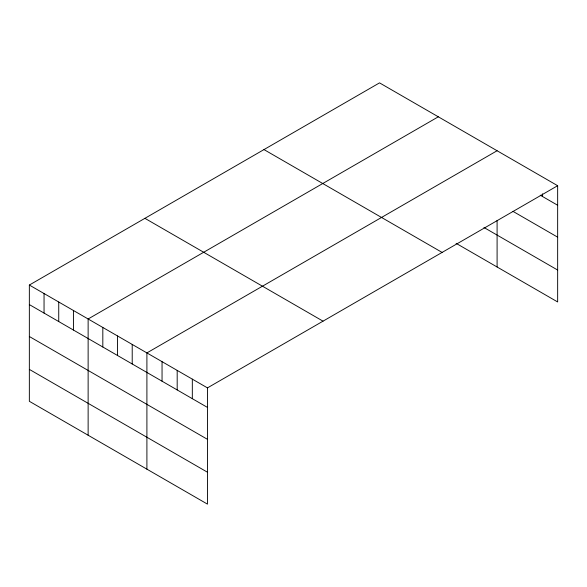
<?xml version="1.0" encoding="UTF-8"?>
<svg xmlns="http://www.w3.org/2000/svg" width="587" height="587" viewBox="0 0 587 587"><rect width="100%" height="100%" fill="white"/><g stroke="black" fill="none" stroke-linecap="round" stroke-linejoin="round"><path stroke-width="0.88" d="M29.35 285.047L207.468 387.882L207.468 504.13L29.35 401.295L29.35 285.047L379.532 82.87L557.65 185.705L557.65 301.953L456.099 243.326M438.313 116.806L88.131 318.983L88.131 435.231M497.094 150.742L146.904 352.912L146.904 469.167M207.468 387.882L557.65 185.705M540.238 195.192L557.65 205.245M512.987 211.371L557.65 237.163M483.945 227.485L557.65 270.042M263.974 149.582L442.092 252.417M144.908 218.327L323.026 321.162M29.35 304.587L207.468 407.422M29.35 336.505L207.468 439.333M29.35 369.384L207.468 472.219M542.513 193.842L542.513 196.506M497.094 220.463L497.094 266.99M192.323 379.136L192.323 398.683M177.186 370.397L177.186 389.937M162.049 361.658L162.049 381.198M132.214 344.43L132.214 363.977M117.517 335.947L117.517 355.487M102.82 327.465L102.82 347.005M73.434 310.494L73.434 330.041M58.737 302.012L58.737 321.551M44.047 293.529L44.047 313.069"/></g></svg>
